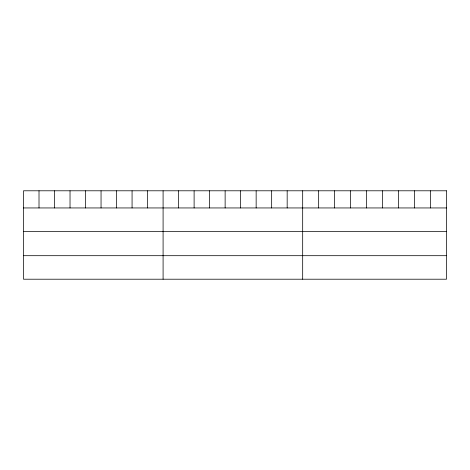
<?xml version="1.0" encoding="UTF-8"?>
<svg xmlns="http://www.w3.org/2000/svg" width="470" height="470" viewBox="0 0 470 470"><rect width="100%" height="100%" fill="white"/><g stroke="black" fill="none" stroke-linecap="round" stroke-linejoin="round"><path stroke-width="0.7" d="M23.5 207.946L446.5 207.946M23.5 231.463L446.5 231.463M23.5 255.692L446.5 255.692M430.52 190.791L430.52 207.946M414.54 190.791L414.54 207.946M398.56 190.791L398.56 207.946M382.58 190.791L382.58 207.946M366.6 190.791L366.6 207.946M350.62 190.791L350.62 207.946M334.64 190.791L334.64 207.946M318.66 190.791L318.66 207.946M302.68 190.791L302.68 279.209M287.17 190.791L287.17 207.946M271.66 190.791L271.66 207.946M256.15 190.791L256.15 207.946M240.64 190.791L240.64 207.946M225.13 190.791L225.13 207.946M209.62 190.791L209.62 207.946M194.11 190.791L194.11 207.946M178.6 190.791L178.6 207.946M163.09 190.791L163.09 279.209M147.58 190.791L147.58 207.946M132.07 190.791L132.07 207.946M116.56 190.791L116.56 207.946M101.05 190.791L101.05 207.946M85.54 190.791L85.54 207.946M70.03 190.791L70.03 207.946M54.52 190.791L54.52 207.946M39.01 190.791L39.01 207.946M446.5 190.791L23.5 190.791L23.5 279.209L446.5 279.209L446.5 190.791"/></g></svg>
